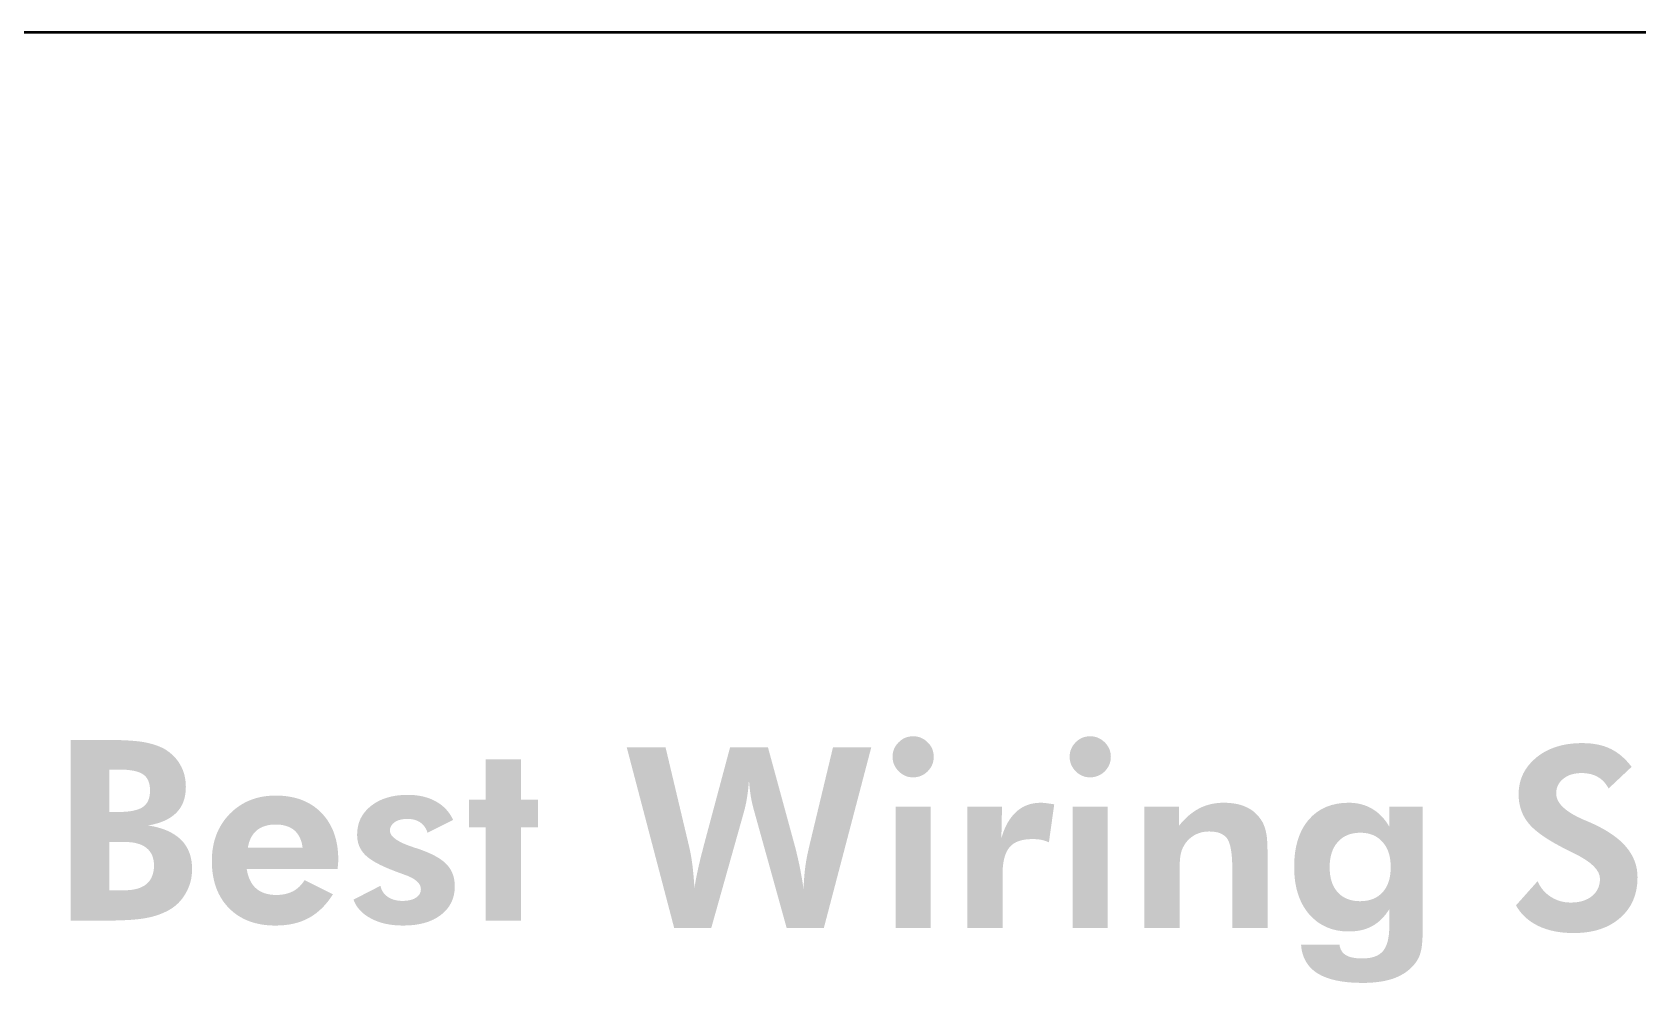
# Model space of a CAD drawing. Header units: millimetres. Extents: x 3555 to 3968, y -1583 to -1296.
# Drawn here: x 3600.64 to 3616.07, y -1575.14 to -1566 of the extents above; entities that cross this region are included whole.
import ezdxf

# ---------------------------------------------------------------- set-up
doc = ezdxf.new("R2010")
doc.units = ezdxf.units.MM
doc.layers.add('_______1', color=160, linetype='Continuous')

# ---------------------------------------------------------------- blocks, each defined once
blk = doc.blocks.new('A$C4F960576')
at = {"layer": '_______1'}
h = blk.add_hatch(color=7, dxfattribs=at)
edge = h.paths.add_edge_path(flags=16)
edge.add_spline(control_points=[(41.124, 6.299), (41.124, 6.299), (41.27, 6.299), (41.27, 6.299), (41.363, 6.299), (41.433, 6.319), (41.482, 6.359), (41.529, 6.399), (41.554, 6.459), (41.554, 6.537), (41.554, 6.611), (41.53, 6.666), (41.483, 6.705), (41.434, 6.744), (41.365, 6.763), (41.275, 6.763), (41.275, 6.763), (41.124, 6.763), (41.124, 6.763), (41.124, 6.763), (41.124, 6.299), (41.124, 6.299)], knot_values=[0, 0, 0, 0, 1, 1, 1, 2, 2, 2, 3, 3, 3, 4, 4, 4, 5, 5, 5, 6, 6, 6, 7, 7, 7, 7], degree=3, periodic=0)
edge = h.paths.add_edge_path(flags=16)
edge.add_spline(control_points=[(41.124, 7.051), (41.124, 7.051), (41.207, 7.051), (41.207, 7.051), (41.319, 7.051), (41.399, 7.067), (41.446, 7.098), (41.493, 7.13), (41.516, 7.183), (41.516, 7.258), (41.516, 7.33), (41.494, 7.382), (41.449, 7.413), (41.404, 7.444), (41.326, 7.459), (41.214, 7.459), (41.214, 7.459), (41.124, 7.459), (41.124, 7.459), (41.124, 7.459), (41.124, 7.051), (41.124, 7.051)], knot_values=[0, 0, 0, 0, 1, 1, 1, 2, 2, 2, 3, 3, 3, 4, 4, 4, 5, 5, 5, 6, 6, 6, 7, 7, 7, 7], degree=3, periodic=0)
edge = h.paths.add_edge_path()
edge.add_spline(control_points=[(40.753, 6.007), (40.753, 6.007), (40.753, 7.744), (40.753, 7.744), (40.753, 7.744), (41.077, 7.744), (41.077, 7.744), (41.246, 7.744), (41.369, 7.737), (41.447, 7.724), (41.525, 7.711), (41.592, 7.689), (41.649, 7.66), (41.716, 7.621), (41.769, 7.57), (41.805, 7.507), (41.842, 7.444), (41.86, 7.372), (41.86, 7.292), (41.86, 7.19), (41.831, 7.107), (41.77, 7.045), (41.709, 6.983), (41.618, 6.942), (41.497, 6.922), (41.636, 6.901), (41.742, 6.855), (41.814, 6.784), (41.885, 6.714), (41.92, 6.62), (41.92, 6.503), (41.92, 6.418), (41.9, 6.34), (41.858, 6.269), (41.818, 6.198), (41.762, 6.143), (41.689, 6.104), (41.625, 6.07), (41.55, 6.044), (41.464, 6.03), (41.377, 6.014), (41.235, 6.007), (41.036, 6.007), (41.036, 6.007), (40.998, 6.007), (40.998, 6.007), (40.998, 6.007), (40.753, 6.007), (40.753, 6.007)], knot_values=[0, 0, 0, 0, 1, 1, 1, 2, 2, 2, 3, 3, 3, 4, 4, 4, 5, 5, 5, 6, 6, 6, 7, 7, 7, 8, 8, 8, 9, 9, 9, 10, 10, 10, 11, 11, 11, 12, 12, 12, 13, 13, 13, 14, 14, 14, 15, 15, 15, 16, 16, 16, 16], degree=3, periodic=0)
h = blk.add_hatch(color=7, dxfattribs=at)
edge = h.paths.add_edge_path()
edge.add_spline(control_points=[(48.681, 5.938), (48.681, 5.938), (48.681, 7.102), (48.681, 7.102), (48.681, 7.102), (49.019, 7.102), (49.019, 7.102), (49.019, 7.102), (49.019, 5.938), (49.019, 5.938), (49.019, 5.938), (48.681, 5.938), (48.681, 5.938)], knot_values=[0, 0, 0, 0, 1, 1, 1, 2, 2, 2, 3, 3, 3, 4, 4, 4, 4], degree=3, periodic=0)
edge = h.paths.add_edge_path()
edge.add_spline(control_points=[(48.652, 7.582), (48.652, 7.636), (48.672, 7.682), (48.711, 7.721), (48.749, 7.759), (48.795, 7.779), (48.849, 7.779), (48.904, 7.779), (48.951, 7.759), (48.989, 7.721), (49.029, 7.682), (49.048, 7.636), (49.048, 7.582), (49.048, 7.527), (49.029, 7.481), (48.989, 7.441), (48.951, 7.403), (48.904, 7.384), (48.849, 7.384), (48.795, 7.384), (48.749, 7.403), (48.711, 7.443), (48.672, 7.482), (48.652, 7.528), (48.652, 7.582)], knot_values=[0, 0, 0, 0, 1, 1, 1, 2, 2, 2, 3, 3, 3, 4, 4, 4, 5, 5, 5, 6, 6, 6, 7, 7, 7, 8, 8, 8, 8], degree=3, periodic=0)
h = blk.add_hatch(color=7, dxfattribs=at)
edge = h.paths.add_edge_path()
edge.add_spline(control_points=[(50.383, 5.938), (50.383, 5.938), (50.383, 7.102), (50.383, 7.102), (50.383, 7.102), (50.721, 7.102), (50.721, 7.102), (50.721, 7.102), (50.721, 5.938), (50.721, 5.938), (50.721, 5.938), (50.383, 5.938), (50.383, 5.938)], knot_values=[0, 0, 0, 0, 1, 1, 1, 2, 2, 2, 3, 3, 3, 4, 4, 4, 4], degree=3, periodic=0)
edge = h.paths.add_edge_path()
edge.add_spline(control_points=[(50.354, 7.582), (50.354, 7.636), (50.374, 7.682), (50.412, 7.721), (50.45, 7.759), (50.497, 7.779), (50.551, 7.779), (50.604, 7.779), (50.652, 7.759), (50.691, 7.721), (50.73, 7.682), (50.75, 7.636), (50.75, 7.582), (50.75, 7.527), (50.73, 7.481), (50.691, 7.441), (50.652, 7.403), (50.604, 7.384), (50.551, 7.384), (50.497, 7.384), (50.45, 7.403), (50.412, 7.443), (50.374, 7.482), (50.354, 7.528), (50.354, 7.582)], knot_values=[0, 0, 0, 0, 1, 1, 1, 2, 2, 2, 3, 3, 3, 4, 4, 4, 5, 5, 5, 6, 6, 6, 7, 7, 7, 8, 8, 8, 8], degree=3, periodic=0)
h = blk.add_hatch(color=7, dxfattribs=at)
edge = h.paths.add_edge_path()
edge.add_spline(control_points=[(47.454, 7.674), (47.454, 7.674), (47.711, 6.733), (47.711, 6.733), (47.727, 6.673), (47.742, 6.608), (47.757, 6.539), (47.771, 6.471), (47.785, 6.393), (47.797, 6.308), (47.799, 6.38), (47.804, 6.451), (47.813, 6.52), (47.822, 6.591), (47.837, 6.661), (47.854, 6.733), (47.854, 6.733), (48.08, 7.674), (48.08, 7.674), (48.08, 7.674), (48.448, 7.674), (48.448, 7.674), (48.448, 7.674), (47.992, 5.938), (47.992, 5.938), (47.992, 5.938), (47.634, 5.938), (47.634, 5.938), (47.634, 5.938), (47.326, 7.046), (47.326, 7.046), (47.311, 7.096), (47.299, 7.147), (47.29, 7.199), (47.282, 7.25), (47.276, 7.304), (47.272, 7.358), (47.269, 7.3), (47.262, 7.245), (47.254, 7.193), (47.246, 7.14), (47.235, 7.091), (47.222, 7.046), (47.222, 7.046), (46.91, 5.938), (46.91, 5.938), (46.91, 5.938), (46.553, 5.938), (46.553, 5.938), (46.553, 5.938), (46.097, 7.674), (46.097, 7.674), (46.097, 7.674), (46.47, 7.674), (46.47, 7.674), (46.47, 7.674), (46.699, 6.71), (46.699, 6.71), (46.712, 6.655), (46.722, 6.594), (46.73, 6.53), (46.737, 6.465), (46.744, 6.395), (46.748, 6.32), (46.763, 6.42), (46.79, 6.547), (46.831, 6.702), (46.831, 6.702), (46.837, 6.726), (46.837, 6.726), (46.837, 6.726), (47.091, 7.674), (47.091, 7.674), (47.091, 7.674), (47.454, 7.674), (47.454, 7.674)], knot_values=[0, 0, 0, 0, 1, 1, 1, 2, 2, 2, 3, 3, 3, 4, 4, 4, 5, 5, 5, 6, 6, 6, 7, 7, 7, 8, 8, 8, 9, 9, 9, 10, 10, 10, 11, 11, 11, 12, 12, 12, 13, 13, 13, 14, 14, 14, 15, 15, 15, 16, 16, 16, 17, 17, 17, 18, 18, 18, 19, 19, 19, 20, 20, 20, 21, 21, 21, 22, 22, 22, 23, 23, 23, 24, 24, 24, 25, 25, 25, 25], degree=3, periodic=0)
h = blk.add_hatch(color=7, dxfattribs=at)
edge = h.paths.add_edge_path()
edge.add_spline(control_points=[(54.644, 6.154), (54.644, 6.154), (54.852, 6.387), (54.852, 6.387), (54.878, 6.324), (54.92, 6.274), (54.977, 6.237), (55.035, 6.2), (55.098, 6.181), (55.17, 6.181), (55.256, 6.181), (55.325, 6.202), (55.375, 6.244), (55.426, 6.285), (55.451, 6.34), (55.451, 6.41), (55.451, 6.492), (55.367, 6.574), (55.2, 6.655), (55.146, 6.681), (55.102, 6.703), (55.072, 6.72), (54.921, 6.799), (54.816, 6.876), (54.757, 6.952), (54.699, 7.027), (54.669, 7.117), (54.669, 7.222), (54.669, 7.365), (54.727, 7.482), (54.84, 7.575), (54.953, 7.667), (55.1, 7.713), (55.281, 7.713), (55.386, 7.713), (55.477, 7.695), (55.553, 7.658), (55.629, 7.621), (55.696, 7.563), (55.755, 7.485), (55.755, 7.485), (55.534, 7.277), (55.534, 7.277), (55.508, 7.326), (55.473, 7.364), (55.43, 7.388), (55.387, 7.413), (55.335, 7.425), (55.275, 7.425), (55.202, 7.425), (55.142, 7.407), (55.098, 7.37), (55.053, 7.334), (55.03, 7.286), (55.03, 7.228), (55.03, 7.136), (55.119, 7.052), (55.296, 6.976), (55.332, 6.962), (55.359, 6.949), (55.378, 6.941), (55.525, 6.874), (55.634, 6.798), (55.705, 6.713), (55.776, 6.628), (55.812, 6.532), (55.812, 6.424), (55.812, 6.26), (55.757, 6.13), (55.645, 6.034), (55.534, 5.936), (55.385, 5.888), (55.198, 5.888), (55.065, 5.888), (54.952, 5.911), (54.857, 5.957), (54.762, 6.003), (54.691, 6.069), (54.644, 6.154)], knot_values=[0, 0, 0, 0, 1, 1, 1, 2, 2, 2, 3, 3, 3, 4, 4, 4, 5, 5, 5, 6, 6, 6, 7, 7, 7, 8, 8, 8, 9, 9, 9, 10, 10, 10, 11, 11, 11, 12, 12, 12, 13, 13, 13, 14, 14, 14, 15, 15, 15, 16, 16, 16, 17, 17, 17, 18, 18, 18, 19, 19, 19, 20, 20, 20, 21, 21, 21, 22, 22, 22, 23, 23, 23, 24, 24, 24, 25, 25, 25, 26, 26, 26, 26], degree=3, periodic=0)
h = blk.add_hatch(color=7, dxfattribs=at)
edge = h.paths.add_edge_path()
edge.add_spline(control_points=[(44.743, 6.007), (44.743, 6.007), (44.743, 6.905), (44.743, 6.905), (44.743, 6.905), (44.582, 6.905), (44.582, 6.905), (44.582, 6.905), (44.582, 7.171), (44.582, 7.171), (44.582, 7.171), (44.743, 7.171), (44.743, 7.171), (44.743, 7.171), (44.743, 7.557), (44.743, 7.557), (44.743, 7.557), (45.082, 7.557), (45.082, 7.557), (45.082, 7.557), (45.082, 7.171), (45.082, 7.171), (45.082, 7.171), (45.243, 7.171), (45.243, 7.171), (45.243, 7.171), (45.243, 6.905), (45.243, 6.905), (45.243, 6.905), (45.082, 6.905), (45.082, 6.905), (45.082, 6.905), (45.082, 6.007), (45.082, 6.007), (45.082, 6.007), (44.743, 6.007), (44.743, 6.007)], knot_values=[0, 0, 0, 0, 1, 1, 1, 2, 2, 2, 3, 3, 3, 4, 4, 4, 5, 5, 5, 6, 6, 6, 7, 7, 7, 8, 8, 8, 9, 9, 9, 10, 10, 10, 11, 11, 11, 12, 12, 12, 12], degree=3, periodic=0)
h = blk.add_hatch(color=7, dxfattribs=at)
edge = h.paths.add_edge_path(flags=16)
edge.add_spline(control_points=[(42.982, 6.709), (42.973, 6.782), (42.946, 6.837), (42.903, 6.875), (42.859, 6.912), (42.799, 6.931), (42.723, 6.931), (42.648, 6.931), (42.587, 6.912), (42.542, 6.875), (42.497, 6.837), (42.468, 6.782), (42.456, 6.709), (42.456, 6.709), (42.982, 6.709), (42.982, 6.709)], knot_values=[0, 0, 0, 0, 1, 1, 1, 2, 2, 2, 3, 3, 3, 4, 4, 4, 5, 5, 5, 5], degree=3, periodic=0)
edge = h.paths.add_edge_path()
edge.add_spline(control_points=[(43.318, 6.503), (43.318, 6.503), (42.445, 6.503), (42.445, 6.503), (42.458, 6.42), (42.489, 6.357), (42.536, 6.316), (42.583, 6.275), (42.648, 6.254), (42.73, 6.254), (42.792, 6.254), (42.844, 6.266), (42.889, 6.289), (42.934, 6.313), (42.971, 6.348), (43.001, 6.396), (43.001, 6.396), (43.274, 6.261), (43.274, 6.261), (43.21, 6.159), (43.133, 6.083), (43.044, 6.034), (42.953, 5.984), (42.846, 5.96), (42.722, 5.96), (42.533, 5.96), (42.384, 6.016), (42.274, 6.128), (42.164, 6.24), (42.11, 6.392), (42.11, 6.581), (42.11, 6.764), (42.167, 6.915), (42.282, 7.033), (42.397, 7.15), (42.545, 7.209), (42.723, 7.209), (42.909, 7.209), (43.055, 7.154), (43.163, 7.043), (43.27, 6.933), (43.325, 6.782), (43.325, 6.592), (43.325, 6.581), (43.324, 6.57), (43.323, 6.558), (43.322, 6.546), (43.321, 6.528), (43.318, 6.503)], knot_values=[0, 0, 0, 0, 1, 1, 1, 2, 2, 2, 3, 3, 3, 4, 4, 4, 5, 5, 5, 6, 6, 6, 7, 7, 7, 8, 8, 8, 9, 9, 9, 10, 10, 10, 11, 11, 11, 12, 12, 12, 13, 13, 13, 14, 14, 14, 15, 15, 15, 16, 16, 16, 16], degree=3, periodic=0)
h = blk.add_hatch(color=7, dxfattribs=at)
edge = h.paths.add_edge_path()
edge.add_spline(control_points=[(43.471, 6.209), (43.471, 6.209), (43.73, 6.342), (43.73, 6.342), (43.739, 6.298), (43.763, 6.262), (43.8, 6.236), (43.838, 6.21), (43.885, 6.197), (43.941, 6.197), (43.997, 6.197), (44.04, 6.207), (44.072, 6.228), (44.103, 6.248), (44.119, 6.275), (44.119, 6.311), (44.119, 6.367), (44.063, 6.415), (43.952, 6.452), (43.917, 6.465), (43.89, 6.474), (43.869, 6.483), (43.732, 6.534), (43.637, 6.586), (43.584, 6.638), (43.532, 6.691), (43.506, 6.755), (43.506, 6.832), (43.506, 6.947), (43.55, 7.039), (43.64, 7.11), (43.728, 7.18), (43.846, 7.216), (43.992, 7.216), (44.097, 7.216), (44.187, 7.195), (44.263, 7.153), (44.339, 7.111), (44.394, 7.051), (44.429, 6.975), (44.429, 6.975), (44.183, 6.852), (44.183, 6.852), (44.169, 6.895), (44.146, 6.928), (44.113, 6.951), (44.079, 6.974), (44.038, 6.985), (43.989, 6.985), (43.939, 6.985), (43.899, 6.974), (43.868, 6.954), (43.838, 6.933), (43.821, 6.906), (43.821, 6.872), (43.821, 6.815), (43.898, 6.76), (44.051, 6.711), (44.069, 6.705), (44.083, 6.701), (44.092, 6.698), (44.219, 6.655), (44.31, 6.606), (44.364, 6.551), (44.418, 6.495), (44.445, 6.424), (44.445, 6.337), (44.445, 6.222), (44.4, 6.13), (44.311, 6.062), (44.221, 5.993), (44.101, 5.96), (43.949, 5.96), (43.829, 5.96), (43.725, 5.982), (43.641, 6.027), (43.557, 6.071), (43.499, 6.132), (43.471, 6.209)], knot_values=[0, 0, 0, 0, 1, 1, 1, 2, 2, 2, 3, 3, 3, 4, 4, 4, 5, 5, 5, 6, 6, 6, 7, 7, 7, 8, 8, 8, 9, 9, 9, 10, 10, 10, 11, 11, 11, 12, 12, 12, 13, 13, 13, 14, 14, 14, 15, 15, 15, 16, 16, 16, 17, 17, 17, 18, 18, 18, 19, 19, 19, 20, 20, 20, 21, 21, 21, 22, 22, 22, 23, 23, 23, 24, 24, 24, 25, 25, 25, 26, 26, 26, 26], degree=3, periodic=0)
h = blk.add_hatch(color=7, dxfattribs=at)
edge = h.paths.add_edge_path()
edge.add_spline(control_points=[(49.698, 6.801), (49.731, 6.915), (49.781, 6.999), (49.843, 7.055), (49.907, 7.112), (49.986, 7.14), (50.079, 7.14), (50.101, 7.14), (50.136, 7.136), (50.185, 7.128), (50.194, 7.127), (50.201, 7.126), (50.206, 7.125), (50.206, 7.125), (50.155, 6.76), (50.155, 6.76), (50.13, 6.771), (50.105, 6.779), (50.079, 6.784), (50.053, 6.789), (50.026, 6.791), (49.997, 6.791), (49.896, 6.791), (49.821, 6.766), (49.777, 6.713), (49.732, 6.66), (49.709, 6.573), (49.709, 6.449), (49.709, 6.449), (49.709, 5.938), (49.709, 5.938), (49.709, 5.938), (49.371, 5.938), (49.371, 5.938), (49.371, 5.938), (49.371, 7.102), (49.371, 7.102), (49.371, 7.102), (49.704, 7.102), (49.704, 7.102), (49.704, 7.102), (49.698, 6.801), (49.698, 6.801)], knot_values=[0, 0, 0, 0, 1, 1, 1, 2, 2, 2, 3, 3, 3, 4, 4, 4, 5, 5, 5, 6, 6, 6, 7, 7, 7, 8, 8, 8, 9, 9, 9, 10, 10, 10, 11, 11, 11, 12, 12, 12, 13, 13, 13, 14, 14, 14, 14], degree=3, periodic=0)
h = blk.add_hatch(color=7, dxfattribs=at)
edge = h.paths.add_edge_path()
edge.add_spline(control_points=[(51.073, 5.938), (51.073, 5.938), (51.073, 7.102), (51.073, 7.102), (51.073, 7.102), (51.404, 7.102), (51.404, 7.102), (51.404, 7.102), (51.404, 6.918), (51.404, 6.918), (51.465, 6.994), (51.53, 7.05), (51.6, 7.086), (51.67, 7.122), (51.749, 7.14), (51.834, 7.14), (51.924, 7.14), (52, 7.125), (52.061, 7.094), (52.123, 7.064), (52.171, 7.017), (52.207, 6.955), (52.224, 6.923), (52.236, 6.886), (52.244, 6.845), (52.252, 6.804), (52.256, 6.74), (52.256, 6.654), (52.256, 6.654), (52.256, 6.617), (52.256, 6.617), (52.256, 6.617), (52.256, 5.938), (52.256, 5.938), (52.256, 5.938), (51.917, 5.938), (51.917, 5.938), (51.917, 5.938), (51.917, 6.513), (51.917, 6.513), (51.917, 6.655), (51.9, 6.75), (51.868, 6.796), (51.834, 6.842), (51.777, 6.864), (51.696, 6.864), (51.649, 6.864), (51.607, 6.855), (51.568, 6.836), (51.528, 6.816), (51.495, 6.788), (51.469, 6.753), (51.449, 6.725), (51.433, 6.694), (51.424, 6.658), (51.415, 6.623), (51.411, 6.568), (51.411, 6.496), (51.411, 6.496), (51.411, 6.45), (51.411, 6.45), (51.411, 6.45), (51.411, 5.938), (51.411, 5.938), (51.411, 5.938), (51.073, 5.938), (51.073, 5.938)], knot_values=[0, 0, 0, 0, 1, 1, 1, 2, 2, 2, 3, 3, 3, 4, 4, 4, 5, 5, 5, 6, 6, 6, 7, 7, 7, 8, 8, 8, 9, 9, 9, 10, 10, 10, 11, 11, 11, 12, 12, 12, 13, 13, 13, 14, 14, 14, 15, 15, 15, 16, 16, 16, 17, 17, 17, 18, 18, 18, 19, 19, 19, 20, 20, 20, 21, 21, 21, 22, 22, 22, 22], degree=3, periodic=0)
h = blk.add_hatch(color=7, dxfattribs=at)
edge = h.paths.add_edge_path(flags=16)
edge.add_spline(control_points=[(53.44, 6.521), (53.44, 6.623), (53.415, 6.704), (53.362, 6.763), (53.31, 6.822), (53.239, 6.852), (53.148, 6.852), (53.056, 6.852), (52.983, 6.822), (52.932, 6.764), (52.879, 6.705), (52.853, 6.624), (52.853, 6.521), (52.853, 6.418), (52.878, 6.337), (52.93, 6.28), (52.981, 6.223), (53.054, 6.194), (53.146, 6.194), (53.239, 6.194), (53.311, 6.223), (53.362, 6.28), (53.415, 6.337), (53.44, 6.418), (53.44, 6.521)], knot_values=[0, 0, 0, 0, 1, 1, 1, 2, 2, 2, 3, 3, 3, 4, 4, 4, 5, 5, 5, 6, 6, 6, 7, 7, 7, 8, 8, 8, 8], degree=3, periodic=0)
edge = h.paths.add_edge_path()
edge.add_spline(control_points=[(53.748, 5.957), (53.748, 5.834), (53.741, 5.748), (53.726, 5.698), (53.712, 5.649), (53.686, 5.606), (53.651, 5.569), (53.6, 5.515), (53.536, 5.475), (53.457, 5.448), (53.377, 5.422), (53.281, 5.409), (53.168, 5.409), (52.979, 5.409), (52.836, 5.44), (52.737, 5.5), (52.64, 5.561), (52.586, 5.653), (52.578, 5.776), (52.578, 5.776), (52.948, 5.776), (52.948, 5.776), (52.953, 5.731), (52.974, 5.697), (53.009, 5.676), (53.045, 5.654), (53.097, 5.644), (53.167, 5.644), (53.259, 5.644), (53.324, 5.667), (53.365, 5.714), (53.405, 5.761), (53.426, 5.84), (53.426, 5.949), (53.426, 5.949), (53.426, 6.117), (53.426, 6.117), (53.381, 6.044), (53.326, 5.991), (53.263, 5.955), (53.2, 5.921), (53.125, 5.903), (53.037, 5.903), (52.878, 5.903), (52.75, 5.959), (52.654, 6.071), (52.559, 6.183), (52.512, 6.333), (52.512, 6.523), (52.512, 6.716), (52.558, 6.867), (52.651, 6.976), (52.744, 7.085), (52.873, 7.14), (53.037, 7.14), (53.122, 7.14), (53.197, 7.12), (53.263, 7.081), (53.329, 7.042), (53.384, 6.984), (53.428, 6.908), (53.428, 6.908), (53.428, 7.102), (53.428, 7.102), (53.428, 7.102), (53.748, 7.102), (53.748, 7.102), (53.748, 7.102), (53.748, 5.957), (53.748, 5.957)], knot_values=[0, 0, 0, 0, 1, 1, 1, 2, 2, 2, 3, 3, 3, 4, 4, 4, 5, 5, 5, 6, 6, 6, 7, 7, 7, 8, 8, 8, 9, 9, 9, 10, 10, 10, 11, 11, 11, 12, 12, 12, 13, 13, 13, 14, 14, 14, 15, 15, 15, 16, 16, 16, 17, 17, 17, 18, 18, 18, 19, 19, 19, 20, 20, 20, 21, 21, 21, 22, 22, 22, 23, 23, 23, 23], degree=3, periodic=0)

msp = doc.modelspace()

# ---------------------------------------------------------------- linework, layer by layer
at = {"color": 0, "lineweight": 50}
msp.add_line((3554.537, -1566.005), (3967.594, -1566.005), dxfattribs=at)

# ---------------------------------------------------------------- block references
msp.add_blockref('A$C4F960576', (3560.255, -1580.549))

doc.saveas('drawing.dxf')
